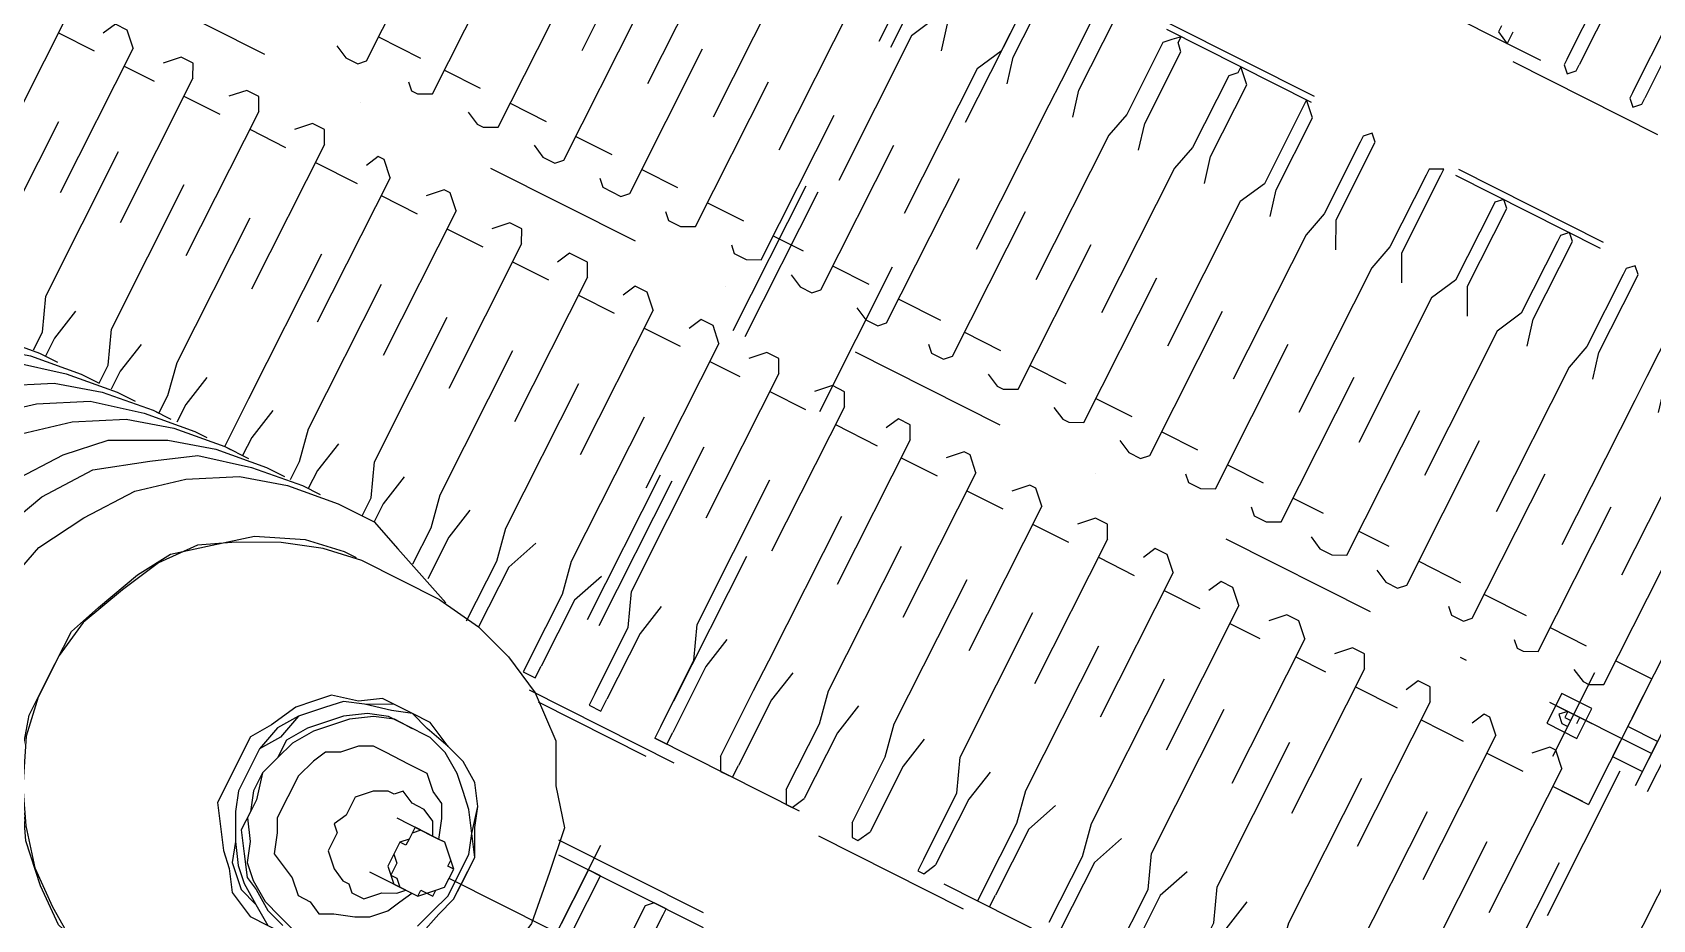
# Model space of a CAD drawing. Header units: metres. Extents: x 0 to 547597, y 0 to 1844684.
# Drawn here: x 543438.062 to 543439.062, y 1844542.636 to 1844543.184 of the extents above; entities that cross this region are included whole.
import ezdxf

# ---------------------------------------------------------------- set-up
doc = ezdxf.new("R2010")
doc.units = ezdxf.units.M
doc.linetypes.add('DASHED', pattern=[0.75, 0.5, -0.25])
doc.layers.add('5_Thep', color=4, linetype='Continuous')
doc.layers.add('TB220kVtuonglai', color=8, linetype='DASHED')

# ---------------------------------------------------------------- blocks, each defined once
blk = doc.blocks.new('MBA220-MB')
at = {"color": 1}
for points in [[(-1029.1, 2897.2), (330.6, 2897.2)], [(-1029.1, 2888.9), (330.6, 2888.9)], [(-338.9, 2868.3), (-338.9, 2888.9), (-359.6, 2888.9), (-359.6, 2868.3), (-338.9, 2868.3)], [(-351.3, 2888.9), (-351.3, 2818.7)], [(-33.1, 2868.3), (-33.1, 2876.5), (-665.4, 2876.5), (-665.4, 2868.3), (-33.1, 2868.3)], [(-392.6, 2843.5), (-392.6, 2868.3), (-305.8, 2868.3)], [(-392.6, 2843.5), (-392.6, 2868.3), (-305.8, 2868.3)], [(-392.6, 2843.5), (-392.6, 2864.1)], [(-392.6, 2843.5), (-392.6, 2864.1)], [(-305.8, 2843.5), (-305.8, 2868.3)], [(-305.8, 2843.5), (-305.8, 2868.3)], [(-305.8, 2843.5), (-305.8, 2864.1)], [(-305.8, 2843.5), (-305.8, 2864.1)], [(-607.5, 2826.9), (-557.9, 2826.9), (-541.4, 2822.8), (-376.1, 2822.8), (-372, 2831.1), (-372, 2835.2), (-376.1, 2843.5), (-541.4, 2843.5), (-557.9, 2839.3), (-607.5, 2839.3), (-611.7, 2835.2), (-615.8, 2835.2), (-611.7, 2831.1), (-607.5, 2826.9)], [(-338.9, 2822.8), (-338.9, 2843.5), (-359.6, 2843.5), (-359.6, 2822.8), (-338.9, 2822.8)], [(-338.9, 2822.8), (-338.9, 2843.5), (-359.6, 2843.5), (-359.6, 2822.8), (-338.9, 2822.8)], [(-351.3, 2822.8), (-351.3, 2847.6)], [(-351.3, 2822.8), (-351.3, 2847.6)], [(-318.2, 2843.5), (-326.5, 2835.2), (-326.5, 2831.1), (-318.2, 2822.8)], [(-318.2, 2843.5), (-157.1, 2843.5), (-136.4, 2839.3), (-90.9, 2839.3)], [(-694.3, 2835.2), (-702.6, 2835.2), (-702.6, 1620.1)], [(-694.3, 2835.2), (-702.6, 2835.2), (-702.6, 1620.1)], [(-694.3, 1620.1), (-694.3, 2835.2)], [(-694.3, 1620.1), (-694.3, 2835.2)], [(-619.9, 1620.1), (-619.9, 2835.2), (-615.8, 2835.2)], [(-619.9, 1620.1), (-619.9, 2835.2), (-615.8, 2835.2)], [(-615.8, 1620.1), (-615.8, 2835.2)], [(-615.8, 1620.1), (-615.8, 2835.2)], [(-322.4, 2835.2), (-380.2, 2835.2)], [(-322.4, 2835.2), (-380.2, 2835.2)], [(-334.8, 2835.2), (-363.7, 2835.2)], [(-334.8, 2835.2), (-363.7, 2835.2)], [(-347.2, 2839.3), (-351.3, 2839.3), (-351.3, 2835.2), (-351.3, 2831.1), (-347.2, 2826.9), (-343, 2831.1), (-343, 2835.2)], [(-347.2, 2839.3), (-351.3, 2839.3), (-351.3, 2835.2), (-351.3, 2831.1), (-347.2, 2826.9), (-343, 2831.1), (-343, 2835.2)], [(-347.2, 2835.2), (-347.2, 2835.2), (-351.3, 2835.2), (-351.3, 2831.1), (-347.2, 2831.1), (-347.2, 2835.2)], [(-347.2, 2835.2), (-347.2, 2835.2), (-351.3, 2835.2), (-351.3, 2831.1), (-347.2, 2831.1), (-347.2, 2835.2)], [(-74.4, 2835.2), (-82.7, 2835.2), (-82.7, 2240.1)], [(-74.4, 2835.2), (-82.7, 2835.2), (-82.7, 2240.1)], [(-74.4, 2252.5), (-74.4, 2835.2)], [(-74.4, 2252.5), (-74.4, 2835.2)], [(0, 2310.3), (0, 2835.2), (8.3, 2835.2)], [(0, 2310.3), (0, 2835.2), (8.3, 2835.2)], [(8.3, 2314.5), (8.3, 2835.2)], [(8.3, 2314.5), (8.3, 2835.2)], [(-392.6, 2798), (-392.6, 2822.8)], [(-392.6, 2798), (-392.6, 2822.8)], [(-90.9, 2826.9), (-136.4, 2826.9), (-157.1, 2822.8), (-318.2, 2822.8)], [(-305.8, 2798), (-305.8, 2822.8)], [(-305.8, 2798), (-305.8, 2822.8)], [(-607.5, 2781.5), (-557.9, 2781.5), (-541.4, 2781.5), (-376.1, 2781.5), (-372, 2785.6), (-372, 2789.7), (-376.1, 2798), (-541.4, 2798), (-557.9, 2793.9), (-607.5, 2793.9), (-611.7, 2789.7), (-615.8, 2789.7), (-611.7, 2785.6), (-607.5, 2781.5)], [(-607.5, 2781.5), (-557.9, 2781.5), (-541.4, 2781.5), (-376.1, 2781.5), (-372, 2785.6), (-372, 2789.7), (-376.1, 2798), (-541.4, 2798), (-557.9, 2793.9), (-607.5, 2793.9), (-611.7, 2789.7), (-615.8, 2789.7), (-611.7, 2785.6), (-607.5, 2781.5)], [(-318.2, 2798), (-326.5, 2789.7), (-326.5, 2785.6), (-318.2, 2781.5)], [(-318.2, 2798), (-326.5, 2789.7), (-326.5, 2785.6), (-318.2, 2781.5)], [(-318.2, 2798), (-157.1, 2798), (-136.4, 2793.9), (-90.9, 2793.9)], [(-318.2, 2798), (-157.1, 2798), (-136.4, 2793.9), (-90.9, 2793.9)], [(-392.6, 2752.5), (-392.6, 2781.5)], [(-392.6, 2752.5), (-392.6, 2781.5)], [(-90.9, 2781.5), (-136.4, 2781.5), (-157.1, 2781.5), (-318.2, 2781.5)], [(-90.9, 2781.5), (-136.4, 2781.5), (-157.1, 2781.5), (-318.2, 2781.5)], [(-305.8, 2752.5), (-305.8, 2781.5)], [(-305.8, 2752.5), (-305.8, 2781.5)], [(-607.5, 2740.1), (-557.9, 2740.1), (-541.4, 2736), (-376.1, 2736), (-372, 2740.1), (-372, 2748.4), (-376.1, 2752.5), (-541.4, 2752.5), (-557.9, 2748.4), (-607.5, 2748.4), (-611.7, 2748.4), (-615.8, 2744.3), (-611.7, 2740.1), (-607.5, 2740.1)], [(-607.5, 2740.1), (-557.9, 2740.1), (-541.4, 2736), (-376.1, 2736), (-372, 2740.1), (-372, 2748.4), (-376.1, 2752.5), (-541.4, 2752.5), (-557.9, 2748.4), (-607.5, 2748.4), (-611.7, 2748.4), (-615.8, 2744.3), (-611.7, 2740.1), (-607.5, 2740.1)], [(-351.3, 2756.7), (-351.3, 2760.8)], [(-318.2, 2752.5), (-326.5, 2748.4), (-326.5, 2740.1), (-318.2, 2736)], [(-318.2, 2752.5), (-326.5, 2748.4), (-326.5, 2740.1), (-318.2, 2736)], [(-318.2, 2752.5), (-157.1, 2752.5), (-136.4, 2748.4), (-90.9, 2748.4)], [(-318.2, 2752.5), (-157.1, 2752.5), (-136.4, 2748.4), (-90.9, 2748.4)], [(-392.6, 2707.1), (-392.6, 2736)], [(-392.6, 2707.1), (-392.6, 2736)], [(-90.9, 2740.1), (-136.4, 2740.1), (-157.1, 2736), (-318.2, 2736)], [(-90.9, 2740.1), (-136.4, 2740.1), (-157.1, 2736), (-318.2, 2736)], [(-305.8, 2707.1), (-305.8, 2736)], [(-305.8, 2707.1), (-305.8, 2736)], [(-938.2, 2707.1), (-772.9, 2707.1), (-760.5, 2702.9), (-710.9, 2702.9)], [(-938.2, 2707.1), (-772.9, 2707.1), (-760.5, 2702.9), (-710.9, 2702.9)], [(-710.9, 2694.7), (-706.7, 2694.7), (-702.6, 2698.8), (-706.7, 2702.9), (-710.9, 2702.9)], [(-710.9, 2694.7), (-706.7, 2694.7), (-702.6, 2698.8), (-706.7, 2702.9), (-710.9, 2702.9)], [(-607.5, 2694.7), (-557.9, 2694.7), (-541.4, 2686.4), (-376.1, 2686.4), (-372, 2694.7), (-372, 2702.9), (-376.1, 2707.1), (-541.4, 2707.1), (-557.9, 2702.9), (-611.7, 2702.9), (-615.8, 2698.8), (-611.7, 2694.7), (-607.5, 2694.7)], [(-607.5, 2694.7), (-557.9, 2694.7), (-541.4, 2686.4), (-376.1, 2686.4), (-372, 2694.7), (-372, 2702.9), (-376.1, 2707.1), (-541.4, 2707.1), (-557.9, 2702.9), (-611.7, 2702.9), (-615.8, 2698.8), (-611.7, 2694.7), (-607.5, 2694.7)], [(-318.2, 2707.1), (-326.5, 2702.9), (-326.5, 2694.7), (-318.2, 2686.4)], [(-318.2, 2707.1), (-326.5, 2702.9), (-326.5, 2694.7), (-318.2, 2686.4)], [(-318.2, 2707.1), (-157.1, 2707.1), (-136.4, 2702.9), (-90.9, 2702.9)], [(-318.2, 2707.1), (-157.1, 2707.1), (-136.4, 2702.9), (-90.9, 2702.9)], [(-710.9, 2694.7), (-760.5, 2694.7), (-772.9, 2686.4), (-938.2, 2686.4)], [(-710.9, 2694.7), (-760.5, 2694.7), (-772.9, 2686.4), (-938.2, 2686.4)], [(-351.3, 2694.7), (-351.3, 2566.6)], [(-90.9, 2694.7), (-136.4, 2694.7), (-157.1, 2686.4), (-318.2, 2686.4)], [(-90.9, 2694.7), (-136.4, 2694.7), (-157.1, 2686.4), (-318.2, 2686.4)], [(-392.6, 2665.8), (-392.6, 2686.4)], [(-392.6, 2665.8), (-392.6, 2686.4)], [(-305.8, 2665.8), (-305.8, 2686.4)], [(-305.8, 2665.8), (-305.8, 2686.4)], [(-938.2, 2665.8), (-772.9, 2665.8), (-760.5, 2657.5), (-710.9, 2657.5)], [(-938.2, 2665.8), (-772.9, 2665.8), (-760.5, 2657.5), (-710.9, 2657.5)], [(-607.5, 2649.2), (-557.9, 2649.2), (-541.4, 2641), (-376.1, 2641), (-372, 2649.2), (-372, 2657.5), (-376.1, 2665.8), (-541.4, 2665.8), (-557.9, 2657.5), (-611.7, 2657.5), (-615.8, 2653.4), (-611.7, 2649.2), (-607.5, 2649.2)], [(-607.5, 2649.2), (-557.9, 2649.2), (-541.4, 2641), (-376.1, 2641), (-372, 2649.2), (-372, 2657.5), (-376.1, 2665.8), (-541.4, 2665.8), (-557.9, 2657.5), (-611.7, 2657.5), (-615.8, 2653.4), (-611.7, 2649.2), (-607.5, 2649.2)], [(-318.2, 2665.8), (-326.5, 2657.5), (-326.5, 2649.2), (-318.2, 2641)], [(-318.2, 2665.8), (-326.5, 2657.5), (-326.5, 2649.2), (-318.2, 2641)], [(-318.2, 2665.8), (-157.1, 2665.8), (-136.4, 2657.5), (-90.9, 2657.5)], [(-318.2, 2665.8), (-157.1, 2665.8), (-136.4, 2657.5), (-90.9, 2657.5)], [(-710.9, 2649.2), (-706.7, 2649.2), (-702.6, 2653.4), (-706.7, 2657.5), (-710.9, 2657.5)], [(-710.9, 2649.2), (-706.7, 2649.2), (-702.6, 2653.4), (-706.7, 2657.5), (-710.9, 2657.5)], [(-710.9, 2649.2), (-760.5, 2649.2), (-772.9, 2641), (-938.2, 2641)], [(-710.9, 2649.2), (-760.5, 2649.2), (-772.9, 2641), (-938.2, 2641)], [(-90.9, 2649.2), (-136.4, 2649.2), (-157.1, 2641), (-318.2, 2641)], [(-90.9, 2649.2), (-136.4, 2649.2), (-157.1, 2641), (-318.2, 2641)], [(-392.6, 2620.3), (-392.6, 2641)], [(-392.6, 2620.3), (-392.6, 2641)], [(-305.8, 2620.3), (-305.8, 2641)], [(-305.8, 2620.3), (-305.8, 2641)], [(-710.9, 2603.8), (-706.7, 2603.8), (-702.6, 2612), (-706.7, 2612), (-710.9, 2612)], [(-710.9, 2603.8), (-706.7, 2603.8), (-702.6, 2612), (-706.7, 2612), (-710.9, 2612)], [(-607.5, 2603.8), (-557.9, 2603.8), (-541.4, 2599.6), (-376.1, 2599.6), (-372, 2603.8), (-372, 2612), (-376.1, 2620.3), (-541.4, 2620.3), (-557.9, 2612), (-611.7, 2612), (-615.8, 2612), (-611.7, 2603.8), (-607.5, 2603.8)], [(-607.5, 2603.8), (-557.9, 2603.8), (-541.4, 2599.6), (-376.1, 2599.6), (-372, 2603.8), (-372, 2612), (-376.1, 2620.3), (-541.4, 2620.3), (-557.9, 2612), (-611.7, 2612), (-615.8, 2612), (-611.7, 2603.8), (-607.5, 2603.8)], [(-318.2, 2620.3), (-326.5, 2612), (-326.5, 2603.8), (-318.2, 2599.6)], [(-318.2, 2620.3), (-326.5, 2612), (-326.5, 2603.8), (-318.2, 2599.6)], [(-318.2, 2620.3), (-157.1, 2620.3), (-136.4, 2612), (-90.9, 2612)], [(-318.2, 2620.3), (-157.1, 2620.3), (-136.4, 2612), (-90.9, 2612)], [(-90.9, 2603.8), (-136.4, 2603.8), (-157.1, 2599.6), (-318.2, 2599.6)], [(-90.9, 2603.8), (-136.4, 2603.8), (-157.1, 2599.6), (-318.2, 2599.6)], [(-392.6, 2574.8), (-392.6, 2599.6)], [(-392.6, 2574.8), (-392.6, 2599.6)], [(-305.8, 2574.8), (-305.8, 2599.6)], [(-305.8, 2574.8), (-305.8, 2599.6)], [(-607.5, 2558.3), (-557.9, 2558.3), (-541.4, 2554.2), (-376.1, 2554.2), (-372, 2558.3), (-372, 2566.6), (-376.1, 2574.8), (-541.4, 2574.8), (-557.9, 2566.6), (-611.7, 2566.6), (-615.8, 2562.4), (-611.7, 2558.3), (-607.5, 2558.3)], [(-607.5, 2558.3), (-557.9, 2558.3), (-541.4, 2554.2), (-376.1, 2554.2), (-372, 2558.3), (-372, 2566.6), (-376.1, 2574.8), (-541.4, 2574.8), (-557.9, 2566.6), (-611.7, 2566.6), (-615.8, 2562.4), (-611.7, 2558.3), (-607.5, 2558.3)], [(-318.2, 2574.8), (-326.5, 2566.6), (-326.5, 2558.3), (-318.2, 2554.2)], [(-318.2, 2574.8), (-326.5, 2566.6), (-326.5, 2558.3), (-318.2, 2554.2)], [(-318.2, 2574.8), (-157.1, 2574.8), (-136.4, 2566.6), (-90.9, 2566.6)], [(-318.2, 2574.8), (-157.1, 2574.8), (-136.4, 2566.6), (-90.9, 2566.6)], [(-90.9, 2558.3), (-82.7, 2558.3), (-82.7, 2566.6), (-90.9, 2566.6)], [(-90.9, 2558.3), (-82.7, 2558.3), (-82.7, 2566.6), (-90.9, 2566.6)], [(-392.6, 2529.4), (-392.6, 2554.2)], [(-392.6, 2529.4), (-392.6, 2554.2)], [(-90.9, 2558.3), (-136.4, 2558.3), (-157.1, 2554.2), (-318.2, 2554.2)], [(-90.9, 2558.3), (-136.4, 2558.3), (-157.1, 2554.2), (-318.2, 2554.2)], [(-305.8, 2529.4), (-305.8, 2554.2)], [(-305.8, 2529.4), (-305.8, 2554.2)], [(-607.5, 2517), (-557.9, 2517), (-541.4, 2508.7), (-376.1, 2508.7), (-372, 2517), (-372, 2525.2), (-376.1, 2529.4), (-541.4, 2529.4), (-557.9, 2525.2), (-607.5, 2525.2), (-611.7, 2521.1), (-615.8, 2517), (-611.7, 2517), (-607.5, 2517)], [(-607.5, 2517), (-557.9, 2517), (-541.4, 2508.7), (-376.1, 2508.7), (-372, 2517), (-372, 2525.2), (-376.1, 2529.4), (-541.4, 2529.4), (-557.9, 2525.2), (-607.5, 2525.2), (-611.7, 2521.1), (-615.8, 2517), (-611.7, 2517), (-607.5, 2517)], [(-318.2, 2529.4), (-326.5, 2525.2), (-326.5, 2517), (-318.2, 2508.7)], [(-318.2, 2529.4), (-326.5, 2525.2), (-326.5, 2517), (-318.2, 2508.7)], [(-318.2, 2529.4), (-157.1, 2529.4), (-136.4, 2525.2), (-90.9, 2525.2)], [(-318.2, 2529.4), (-157.1, 2529.4), (-136.4, 2525.2), (-90.9, 2525.2)], [(-90.9, 2517), (-82.7, 2517), (-82.7, 2521.1), (-90.9, 2525.2)], [(-90.9, 2517), (-82.7, 2517), (-82.7, 2521.1), (-90.9, 2525.2)], [(-90.9, 2517), (-136.4, 2517), (-157.1, 2508.7), (-318.2, 2508.7)], [(-90.9, 2517), (-136.4, 2517), (-157.1, 2508.7), (-318.2, 2508.7)], [(-392.6, 2483.9), (-392.6, 2508.7)], [(-392.6, 2483.9), (-392.6, 2508.7)], [(-351.3, 2504.6), (-351.3, 2504.6)], [(-305.8, 2483.9), (-305.8, 2508.7)], [(-305.8, 2483.9), (-305.8, 2508.7)], [(-607.5, 2467.4), (-557.9, 2467.4), (-541.4, 2463.2), (-376.1, 2463.2), (-372, 2471.5), (-372, 2475.6), (-376.1, 2483.9), (-541.4, 2483.9), (-557.9, 2479.8), (-607.5, 2479.8), (-611.7, 2475.6), (-615.8, 2471.5), (-611.7, 2471.5), (-607.5, 2467.4)], [(-607.5, 2467.4), (-557.9, 2467.4), (-541.4, 2463.2), (-376.1, 2463.2), (-372, 2471.5), (-372, 2475.6), (-376.1, 2483.9), (-541.4, 2483.9), (-557.9, 2479.8), (-607.5, 2479.8), (-611.7, 2475.6), (-615.8, 2471.5), (-611.7, 2471.5), (-607.5, 2467.4)], [(-318.2, 2483.9), (-326.5, 2475.6), (-326.5, 2471.5), (-318.2, 2463.2)], [(-318.2, 2483.9), (-326.5, 2475.6), (-326.5, 2471.5), (-318.2, 2463.2)], [(-318.2, 2483.9), (-157.1, 2483.9), (-136.4, 2479.8), (-90.9, 2479.8)], [(-318.2, 2483.9), (-157.1, 2483.9), (-136.4, 2479.8), (-90.9, 2479.8)], [(-90.9, 2467.4), (-82.7, 2471.5), (-82.7, 2475.6), (-90.9, 2479.8)], [(-90.9, 2467.4), (-82.7, 2471.5), (-82.7, 2475.6), (-90.9, 2479.8)], [(-392.6, 2438.4), (-392.6, 2463.2)], [(-392.6, 2438.4), (-392.6, 2463.2)], [(-90.9, 2467.4), (-136.4, 2467.4), (-157.1, 2463.2), (-318.2, 2463.2)], [(-90.9, 2467.4), (-136.4, 2467.4), (-157.1, 2463.2), (-318.2, 2463.2)], [(-305.8, 2438.4), (-305.8, 2463.2)], [(-305.8, 2438.4), (-305.8, 2463.2)], [(-607.5, 2421.9), (-557.9, 2421.9), (-541.4, 2417.8), (-376.1, 2417.8), (-372, 2426), (-372, 2430.2), (-376.1, 2438.4), (-541.4, 2438.4), (-557.9, 2434.3), (-607.5, 2434.3), (-611.7, 2430.2), (-615.8, 2430.2), (-611.7, 2426), (-607.5, 2421.9)], [(-607.5, 2421.9), (-557.9, 2421.9), (-541.4, 2417.8), (-376.1, 2417.8), (-372, 2426), (-372, 2430.2), (-376.1, 2438.4), (-541.4, 2438.4), (-557.9, 2434.3), (-607.5, 2434.3), (-611.7, 2430.2), (-615.8, 2430.2), (-611.7, 2426), (-607.5, 2421.9)], [(-351.3, 2438.4), (-351.3, 2314.5)], [(-318.2, 2438.4), (-326.5, 2430.2), (-326.5, 2426), (-318.2, 2417.8)], [(-318.2, 2438.4), (-326.5, 2430.2), (-326.5, 2426), (-318.2, 2417.8)], [(-318.2, 2438.4), (-157.1, 2438.4), (-136.4, 2434.3), (-90.9, 2434.3)], [(-318.2, 2438.4), (-157.1, 2438.4), (-136.4, 2434.3), (-90.9, 2434.3)], [(-90.9, 2421.9), (-82.7, 2426), (-82.7, 2430.2), (-90.9, 2434.3)], [(-90.9, 2421.9), (-82.7, 2426), (-82.7, 2430.2), (-90.9, 2434.3)], [(-90.9, 2421.9), (-136.4, 2421.9), (-157.1, 2417.8), (-318.2, 2417.8)], [(-90.9, 2421.9), (-136.4, 2421.9), (-157.1, 2417.8), (-318.2, 2417.8)], [(-392.6, 2393), (-392.6, 2417.8)], [(-392.6, 2393), (-392.6, 2417.8)], [(-305.8, 2393), (-305.8, 2417.8)], [(-305.8, 2393), (-305.8, 2417.8)], [(-607.5, 2376.4), (-557.9, 2376.4), (-541.4, 2376.4), (-376.1, 2376.4), (-372, 2380.6), (-372, 2388.8), (-376.1, 2393), (-541.4, 2393), (-557.9, 2388.8), (-607.5, 2388.8), (-611.7, 2388.8), (-615.8, 2384.7), (-611.7, 2380.6), (-607.5, 2376.4)], [(-607.5, 2376.4), (-557.9, 2376.4), (-541.4, 2376.4), (-376.1, 2376.4), (-372, 2380.6), (-372, 2388.8), (-376.1, 2393), (-541.4, 2393), (-557.9, 2388.8), (-607.5, 2388.8), (-611.7, 2388.8), (-615.8, 2384.7), (-611.7, 2380.6), (-607.5, 2376.4)], [(-318.2, 2393), (-326.5, 2388.8), (-326.5, 2380.6), (-318.2, 2376.4)], [(-318.2, 2393), (-326.5, 2388.8), (-326.5, 2380.6), (-318.2, 2376.4)], [(-318.2, 2393), (-157.1, 2393), (-136.4, 2388.8), (-90.9, 2388.8)], [(-318.2, 2393), (-157.1, 2393), (-136.4, 2388.8), (-90.9, 2388.8)], [(12.4, 2376.4), (62, 2376.4), (78.5, 2376.4), (243.8, 2376.4), (243.8, 2380.6), (243.8, 2388.8), (243.8, 2393), (78.5, 2393), (62, 2388.8), (12.4, 2388.8), (8.3, 2388.8), (8.3, 2380.6), (12.4, 2376.4)], [(12.4, 2376.4), (62, 2376.4), (78.5, 2376.4), (243.8, 2376.4), (243.8, 2380.6), (243.8, 2388.8), (243.8, 2393), (78.5, 2393), (62, 2388.8), (12.4, 2388.8), (8.3, 2388.8), (8.3, 2380.6), (12.4, 2376.4)], [(-90.9, 2376.4), (-82.7, 2380.6), (-82.7, 2388.8), (-90.9, 2388.8)], [(-90.9, 2376.4), (-82.7, 2380.6), (-82.7, 2388.8), (-90.9, 2388.8)], [(-392.6, 2347.5), (-392.6, 2376.4)], [(-392.6, 2347.5), (-392.6, 2376.4)], [(-90.9, 2376.4), (-136.4, 2376.4), (-157.1, 2376.4), (-318.2, 2376.4)], [(-90.9, 2376.4), (-136.4, 2376.4), (-157.1, 2376.4), (-318.2, 2376.4)], [(-305.8, 2347.5), (-305.8, 2376.4)], [(-305.8, 2347.5), (-305.8, 2376.4)], [(-607.5, 2335.1), (-557.9, 2335.1), (-541.4, 2326.8), (-376.1, 2326.8), (-372, 2335.1), (-372, 2343.4), (-376.1, 2347.5), (-541.4, 2347.5), (-557.9, 2343.4), (-611.7, 2343.4), (-615.8, 2339.2), (-611.7, 2335.1), (-607.5, 2335.1)], [(-607.5, 2335.1), (-557.9, 2335.1), (-541.4, 2326.8), (-376.1, 2326.8), (-372, 2335.1), (-372, 2343.4), (-376.1, 2347.5), (-541.4, 2347.5), (-557.9, 2343.4), (-611.7, 2343.4), (-615.8, 2339.2), (-611.7, 2335.1), (-607.5, 2335.1)], [(-318.2, 2347.5), (-326.5, 2343.4), (-326.5, 2335.1), (-318.2, 2326.8)], [(-318.2, 2347.5), (-326.5, 2343.4), (-326.5, 2335.1), (-318.2, 2326.8)], [(-318.2, 2347.5), (-157.1, 2347.5), (-136.4, 2343.4), (-90.9, 2343.4)], [(-318.2, 2347.5), (-157.1, 2347.5), (-136.4, 2343.4), (-90.9, 2343.4)], [(-90.9, 2335.1), (-82.7, 2335.1), (-82.7, 2343.4), (-90.9, 2343.4)], [(-90.9, 2335.1), (-82.7, 2335.1), (-82.7, 2343.4), (-90.9, 2343.4)], [(12.4, 2335.1), (62, 2335.1), (78.5, 2326.8), (243.8, 2326.8), (243.8, 2335.1), (243.8, 2343.4), (243.8, 2347.5), (78.5, 2347.5), (62, 2343.4), (8.3, 2343.4), (8.3, 2335.1), (12.4, 2335.1)], [(12.4, 2335.1), (62, 2335.1), (78.5, 2326.8), (243.8, 2326.8), (243.8, 2335.1), (243.8, 2343.4), (243.8, 2347.5), (78.5, 2347.5), (62, 2343.4), (8.3, 2343.4), (8.3, 2335.1), (12.4, 2335.1)], [(-1008.4, 2335.1), (310, 2335.1)], [(-90.9, 2335.1), (-136.4, 2335.1), (-157.1, 2326.8), (-318.2, 2326.8)], [(-90.9, 2335.1), (-136.4, 2335.1), (-157.1, 2326.8), (-318.2, 2326.8)], [(-70.3, 2260.7), (-70.3, 2335.1)], [(-392.6, 2302.1), (-392.6, 2326.8)], [(-392.6, 2302.1), (-392.6, 2326.8)], [(-305.8, 2302.1), (-305.8, 2326.8)], [(-305.8, 2302.1), (-305.8, 2326.8)], [(-99.2, 2178.1), (-95.1, 2207), (-86.8, 2231.8), (-74.4, 2256.6), (-53.7, 2281.4), (-28.9, 2293.8), (-8.3, 2310.3), (20.7, 2314.5), (53.7, 2318.6), (78.5, 2314.5), (107.5, 2310.3), (132.3, 2293.8), (157.1, 2281.4), (173.6, 2256.6), (190.1, 2231.8), (198.4, 2207), (202.5, 2178.1), (202.5, 2124.3)], [(-607.5, 2289.7), (-557.9, 2289.7), (-541.4, 2281.4), (-376.1, 2281.4), (-372, 2289.7), (-372, 2297.9), (-376.1, 2302.1), (-541.4, 2302.1), (-557.9, 2297.9), (-611.7, 2297.9), (-615.8, 2293.8), (-611.7, 2289.7), (-607.5, 2289.7)], [(-607.5, 2289.7), (-557.9, 2289.7), (-541.4, 2281.4), (-376.1, 2281.4), (-372, 2289.7), (-372, 2297.9), (-376.1, 2302.1), (-541.4, 2302.1), (-557.9, 2297.9), (-611.7, 2297.9), (-615.8, 2293.8), (-611.7, 2289.7), (-607.5, 2289.7)], [(-318.2, 2302.1), (-326.5, 2297.9), (-326.5, 2289.7), (-318.2, 2281.4)], [(-318.2, 2302.1), (-326.5, 2297.9), (-326.5, 2289.7), (-318.2, 2281.4)], [(-318.2, 2302.1), (-157.1, 2302.1), (-136.4, 2297.9), (-90.9, 2297.9)], [(-318.2, 2302.1), (-157.1, 2302.1), (-136.4, 2297.9), (-90.9, 2297.9)], [(-90.9, 2289.7), (-82.7, 2289.7), (-82.7, 2297.9), (-90.9, 2297.9)], [(-90.9, 2289.7), (-82.7, 2289.7), (-82.7, 2297.9), (-90.9, 2297.9)], [(-392.6, 2260.7), (-392.6, 2281.4)], [(-392.6, 2260.7), (-392.6, 2281.4)], [(-90.9, 2289.7), (-136.4, 2289.7), (-157.1, 2281.4), (-318.2, 2281.4)], [(-90.9, 2289.7), (-136.4, 2289.7), (-157.1, 2281.4), (-318.2, 2281.4)], [(-305.8, 2260.7), (-305.8, 2281.4)], [(-305.8, 2260.7), (-305.8, 2281.4)], [(-1029.1, 2273.1), (-62, 2273.1)], [(-1029.1, 2264.9), (-66.1, 2264.9)], [(-28.9, 2194.6), (-24.8, 2182.2), (-20.7, 2165.7), (-16.5, 2153.3), (-8.3, 2145), (4.1, 2132.6), (20.7, 2128.5), (33.1, 2120.2), (62, 2120.2), (74.4, 2124.3), (90.9, 2132.6), (103.3, 2140.9), (111.6, 2149.1), (119.9, 2161.5), (128.1, 2173.9)], [(90.9, 2260.7), (74.4, 2264.9), (62, 2269), (33.1, 2269), (20.7, 2260.7), (4.1, 2256.6), (-8.3, 2248.3), (-16.5, 2235.9), (-20.7, 2223.5), (-24.8, 2207), (-28.9, 2194.6)], [(-28.9, 2194.6), (-28.9, 2182.2), (-20.7, 2165.7), (-16.5, 2153.3), (-8.3, 2145), (4.1, 2132.6), (16.5, 2124.3), (33.1, 2120.2), (45.5, 2120.2), (62, 2120.2), (74.4, 2124.3), (90.9, 2132.6), (103.3, 2136.7), (115.7, 2149.1), (119.9, 2161.5), (128.1, 2173.9)], [(90.9, 2260.7), (74.4, 2264.9), (62, 2269), (45.5, 2269), (33.1, 2269), (16.5, 2260.7), (4.1, 2256.6), (-8.3, 2248.3), (-16.5, 2235.9), (-20.7, 2223.5), (-28.9, 2207), (-28.9, 2194.6)], [(-20.7, 2194.6), (-20.7, 2186.3), (-16.5, 2173.9), (-8.3, 2161.5), (0, 2153.3), (8.3, 2145), (20.7, 2136.7), (33.1, 2132.6), (45.5, 2128.5), (62, 2132.6), (74.4, 2132.6), (86.8, 2140.9), (99.2, 2145), (107.5, 2153.3), (115.7, 2165.7), (119.9, 2178.1), (124, 2190.5)], [(86.8, 2256.6), (74.4, 2260.7), (62, 2264.9), (33.1, 2264.9), (20.7, 2260.7), (8.3, 2252.5), (0, 2244.2), (-8.3, 2235.9), (-16.5, 2223.5), (-20.7, 2211.1), (-20.7, 2194.6), (-20.7, 2182.2), (-16.5, 2169.8), (-8.3, 2157.4), (0, 2149.1), (8.3, 2140.9), (20.7, 2132.6), (33.1, 2132.6), (45.5, 2128.5), (57.9, 2128.5), (70.3, 2132.6), (82.7, 2132.6), (95.1, 2140.9), (107.5, 2149.1), (111.6, 2157.4), (119.9, 2169.8), (124, 2182.2)], [(-607.5, 2244.2), (-557.9, 2244.2), (-541.4, 2240.1), (-376.1, 2240.1), (-372, 2244.2), (-372, 2252.5), (-376.1, 2260.7), (-541.4, 2260.7), (-557.9, 2252.5), (-611.7, 2252.5), (-615.8, 2248.3), (-611.7, 2244.2), (-607.5, 2244.2)], [(-607.5, 2244.2), (-557.9, 2244.2), (-541.4, 2240.1), (-376.1, 2240.1), (-372, 2244.2), (-372, 2252.5), (-376.1, 2260.7), (-541.4, 2260.7), (-557.9, 2252.5), (-611.7, 2252.5), (-615.8, 2248.3), (-611.7, 2244.2), (-607.5, 2244.2)], [(-318.2, 2260.7), (-326.5, 2252.5), (-326.5, 2244.2), (-318.2, 2240.1)], [(-318.2, 2260.7), (-326.5, 2252.5), (-326.5, 2244.2), (-318.2, 2240.1)], [(-318.2, 2260.7), (-157.1, 2260.7), (-136.4, 2252.5), (-90.9, 2252.5)], [(-318.2, 2260.7), (-157.1, 2260.7), (-136.4, 2252.5), (-90.9, 2252.5)], [(-90.9, 2244.2), (-82.7, 2244.2), (-82.7, 2252.5), (-90.9, 2252.5)], [(-90.9, 2244.2), (-82.7, 2244.2), (-82.7, 2252.5), (-90.9, 2252.5)], [(33.1, 2240.1), (33.1, 2240.1), (33.1, 2235.9), (33.1, 2231.8), (37.2, 2227.7), (41.3, 2227.7), (45.5, 2227.7), (45.5, 2223.5), (53.7, 2223.5), (57.9, 2227.7), (62, 2227.7), (66.1, 2227.7), (66.1, 2231.8), (70.3, 2235.9), (70.3, 2248.3), (66.1, 2248.3), (66.1, 2252.5), (62, 2256.6), (57.9, 2260.7), (45.5, 2260.7), (45.5, 2256.6), (41.3, 2256.6), (37.2, 2252.5), (33.1, 2248.3), (33.1, 2248.3), (33.1, 2244.2), (33.1, 2235.9), (33.1, 2227.7), (37.2, 2227.7), (41.3, 2227.7), (45.5, 2223.5), (62, 2223.5), (66.1, 2227.7), (66.1, 2227.7), (70.3, 2231.8), (70.3, 2248.3), (66.1, 2252.5), (66.1, 2256.6), (62, 2256.6), (57.9, 2260.7), (45.5, 2260.7), (41.3, 2256.6), (37.2, 2252.5), (33.1, 2248.3), (33.1, 2248.3), (33.1, 2240.1)], [(-351.3, 2248.3), (-351.3, 2248.3)], [(-90.9, 2244.2), (-136.4, 2244.2), (-157.1, 2240.1), (-318.2, 2240.1)], [(-90.9, 2244.2), (-136.4, 2244.2), (-157.1, 2240.1), (-318.2, 2240.1)], [(33.1, 2244.2), (20.7, 2240.1), (12.4, 2235.9), (8.3, 2227.7), (0, 2219.4), (0, 2207), (0, 2190.5), (0, 2182.2), (4.1, 2173.9), (12.4, 2165.7), (16.5, 2157.4), (24.8, 2153.3), (37.2, 2149.1), (66.1, 2149.1), (74.4, 2153.3), (86.8, 2157.4), (90.9, 2165.7), (95.1, 2173.9), (103.3, 2182.2), (103.3, 2190.5), (107.5, 2198.7), (103.3, 2207), (99.2, 2219.4), (95.1, 2227.7), (86.8, 2235.9), (78.5, 2240.1), (70.3, 2244.2)], [(-392.6, 2215.3), (-392.6, 2240.1)], [(-392.6, 2215.3), (-392.6, 2240.1)], [(-305.8, 2215.3), (-305.8, 2240.1)], [(-305.8, 2215.3), (-305.8, 2240.1)], [(33.1, 2240.1), (24.8, 2235.9), (20.7, 2227.7), (20.7, 2223.5), (20.7, 2219.4), (16.5, 2211.1), (20.7, 2207), (20.7, 2202.9), (24.8, 2194.6), (28.9, 2190.5), (33.1, 2186.3), (37.2, 2186.3), (45.5, 2186.3), (53.7, 2182.2), (57.9, 2186.3), (66.1, 2186.3), (70.3, 2186.3), (74.4, 2190.5), (78.5, 2194.6), (82.7, 2202.9), (82.7, 2207), (86.8, 2211.1), (86.8, 2219.4), (82.7, 2223.5), (78.5, 2227.7), (74.4, 2235.9), (70.3, 2240.1)], [(33.1, 2240.1), (33.1, 2215.3)], [(70.3, 2240.1), (70.3, 2215.3)], [(-607.5, 2198.7), (-557.9, 2198.7), (-541.4, 2194.6), (-376.1, 2194.6), (-372, 2198.7), (-372, 2207), (-376.1, 2215.3), (-541.4, 2215.3), (-557.9, 2207), (-611.7, 2207), (-615.8, 2202.9), (-611.7, 2198.7), (-607.5, 2198.7)], [(-607.5, 2198.7), (-557.9, 2198.7), (-541.4, 2194.6), (-376.1, 2194.6), (-372, 2198.7), (-372, 2207), (-376.1, 2215.3), (-541.4, 2215.3), (-557.9, 2207), (-611.7, 2207), (-615.8, 2202.9), (-611.7, 2198.7), (-607.5, 2198.7)], [(-318.2, 2215.3), (-326.5, 2207), (-326.5, 2198.7), (-318.2, 2194.6)], [(-318.2, 2215.3), (-326.5, 2207), (-326.5, 2198.7), (-318.2, 2194.6)], [(-318.2, 2215.3), (-157.1, 2215.3), (-136.4, 2207), (-95.1, 2207)], [(-318.2, 2215.3), (-157.1, 2215.3), (-136.4, 2207), (-95.1, 2207)], [(-392.6, 2169.8), (-392.6, 2194.6)], [(-392.6, 2169.8), (-392.6, 2194.6)], [(-95.1, 2198.7), (-136.4, 2198.7), (-157.1, 2194.6), (-318.2, 2194.6)], [(-95.1, 2198.7), (-136.4, 2198.7), (-157.1, 2194.6), (-318.2, 2194.6)], [(-305.8, 2169.8), (-305.8, 2194.6)], [(-305.8, 2169.8), (-305.8, 2194.6)], [(-28.9, 2194.6), (-28.9, 2186.3)], [(-20.7, 2194.6), (-20.7, 2198.7)], [(-351.3, 2186.3), (-351.3, 2058.2)], [(-124, 2095.4), (-124, 2120.2), (-115.7, 2140.9), (-107.5, 2161.5), (-99.2, 2182.2)], [(-28.9, 2186.3), (-28.9, 2173.9), (-20.7, 2161.5), (-16.5, 2145), (-8.3, 2136.7), (0, 2128.5), (16.5, 2120.2), (28.9, 2111.9), (74.4, 2111.9), (86.8, 2120.2), (99.2, 2128.5), (107.5, 2136.7), (119.9, 2145), (128.1, 2161.5), (128.1, 2173.9), (128.1, 2186.3)], [(-99.2, 2178.1), (-99.2, 2124.3)], [(-607.5, 2153.3), (-557.9, 2153.3), (-541.4, 2149.1), (-376.1, 2149.1), (-372, 2153.3), (-372, 2165.7), (-376.1, 2169.8), (-541.4, 2169.8), (-557.9, 2165.7), (-611.7, 2165.7), (-615.8, 2157.4), (-611.7, 2153.3), (-607.5, 2153.3)], [(-607.5, 2153.3), (-557.9, 2153.3), (-541.4, 2149.1), (-376.1, 2149.1), (-372, 2153.3), (-372, 2165.7), (-376.1, 2169.8), (-541.4, 2169.8), (-557.9, 2165.7), (-611.7, 2165.7), (-615.8, 2157.4), (-611.7, 2153.3), (-607.5, 2153.3)], [(-318.2, 2169.8), (-326.5, 2165.7), (-326.5, 2153.3), (-318.2, 2149.1)], [(-318.2, 2169.8), (-326.5, 2165.7), (-326.5, 2153.3), (-318.2, 2149.1)], [(-318.2, 2169.8), (-157.1, 2169.8), (-136.4, 2165.7), (-107.5, 2165.7)], [(-318.2, 2169.8), (-157.1, 2169.8), (-136.4, 2165.7), (-107.5, 2165.7)], [(-111.6, 2153.3), (-136.4, 2153.3), (-157.1, 2149.1), (-318.2, 2149.1)], [(-111.6, 2153.3), (-136.4, 2153.3), (-157.1, 2149.1), (-318.2, 2149.1)], [(-392.6, 2124.3), (-392.6, 2149.1)], [(-392.6, 2124.3), (-392.6, 2149.1)], [(-305.8, 2124.3), (-305.8, 2149.1)], [(-305.8, 2124.3), (-305.8, 2149.1)], [(-607.5, 2111.9), (-557.9, 2111.9), (-541.4, 2103.7), (-376.1, 2103.7), (-372, 2111.9), (-372, 2120.2), (-376.1, 2124.3), (-541.4, 2124.3), (-557.9, 2120.2), (-607.5, 2120.2), (-611.7, 2116.1), (-615.8, 2111.9), (-611.7, 2111.9), (-607.5, 2111.9)], [(-607.5, 2111.9), (-557.9, 2111.9), (-541.4, 2103.7), (-376.1, 2103.7), (-372, 2111.9), (-372, 2120.2), (-376.1, 2124.3), (-541.4, 2124.3), (-557.9, 2120.2), (-607.5, 2120.2), (-611.7, 2116.1), (-615.8, 2111.9), (-611.7, 2111.9), (-607.5, 2111.9)], [(-318.2, 2124.3), (-326.5, 2120.2), (-326.5, 2111.9), (-318.2, 2103.7)], [(-318.2, 2124.3), (-326.5, 2120.2), (-326.5, 2111.9), (-318.2, 2103.7)], [(-318.2, 2124.3), (-157.1, 2124.3), (-136.4, 2120.2), (-124, 2120.2)], [(-318.2, 2124.3), (-157.1, 2124.3), (-136.4, 2120.2), (-124, 2120.2)], [(-99.2, 2124.3), (-95.1, 2099.5), (-86.8, 2074.7), (-74.4, 2049.9), (-62, 2029.3), (-41.3, 2012.7), (-16.5, 2000.3), (12.4, 1987.9), (37.2, 1983.8), (66.1, 1983.8), (90.9, 1987.9), (119.9, 2000.3), (140.5, 2012.7), (161.2, 2029.3), (177.7, 2049.9), (194.2, 2074.7), (198.4, 2099.5), (202.5, 2124.3)], [(-124, 2111.9), (-136.4, 2111.9), (-157.1, 2103.7), (-318.2, 2103.7)], [(-124, 2111.9), (-136.4, 2111.9), (-157.1, 2103.7), (-318.2, 2103.7)], [(-99.2, 2111.9), (-99.2, 2120.2)], [(202.5, 2120.2), (202.5, 2111.9), (194.2, 2087.1), (186, 2058.2), (169.5, 2037.5), (148.8, 2016.9), (128.1, 2004.5), (107.5, 1992.1), (78.5, 1983.8), (53.7, 1983.8), (20.7, 1983.8), (0, 1992.1), (-28.9, 2004.5), (-49.6, 2016.9), (-66.1, 2037.5), (-82.7, 2058.2), (-95.1, 2087.1), (-99.2, 2111.9)], [(-392.6, 2078.9), (-392.6, 2103.7)], [(-392.6, 2078.9), (-392.6, 2103.7)], [(-305.8, 2078.9), (-305.8, 2103.7)], [(-305.8, 2078.9), (-305.8, 2103.7)], [(-124, 2095.4), (-124, 2099.5)], [(223.2, 2095.4), (223.2, 2062.3), (214.9, 2033.4), (194.2, 2004.5), (173.6, 1979.7), (148.8, 1959), (119.9, 1942.5), (86.8, 1934.2), (53.7, 1930.1), (16.5, 1934.2), (-16.5, 1942.5), (-45.5, 1959), (-74.4, 1979.7), (-95.1, 2004.5), (-111.6, 2033.4), (-119.9, 2062.3), (-124, 2095.4)], [(-124, 2070.6), (-124, 2083)], [(-607.5, 2062.3), (-557.9, 2062.3), (-541.4, 2058.2), (-376.1, 2058.2), (-372, 2066.5), (-372, 2070.6), (-376.1, 2078.9), (-541.4, 2078.9), (-557.9, 2074.7), (-607.5, 2074.7), (-611.7, 2070.6), (-615.8, 2070.6), (-611.7, 2066.5), (-607.5, 2062.3)], [(-607.5, 2062.3), (-557.9, 2062.3), (-541.4, 2058.2), (-376.1, 2058.2), (-372, 2066.5), (-372, 2070.6), (-376.1, 2078.9), (-541.4, 2078.9), (-557.9, 2074.7), (-607.5, 2074.7), (-611.7, 2070.6), (-615.8, 2070.6), (-611.7, 2066.5), (-607.5, 2062.3)], [(-318.2, 2078.9), (-326.5, 2070.6), (-326.5, 2066.5), (-318.2, 2058.2)], [(-318.2, 2078.9), (-326.5, 2070.6), (-326.5, 2066.5), (-318.2, 2058.2)], [(-318.2, 2078.9), (-157.1, 2078.9), (-136.4, 2074.7), (-124, 2074.7)], [(-318.2, 2078.9), (-157.1, 2078.9), (-136.4, 2074.7), (-124, 2074.7)], [(-124, 2062.3), (-136.4, 2062.3), (-157.1, 2058.2), (-318.2, 2058.2)], [(-124, 2062.3), (-136.4, 2062.3), (-157.1, 2058.2), (-318.2, 2058.2)], [(-124, 2070.6), (-124, 2070.6)], [(223.2, 2070.6), (223.2, 2037.5), (214.9, 2004.5), (194.2, 1979.7), (173.6, 1950.8), (148.8, 1930.1), (119.9, 1917.7), (86.8, 1909.4), (53.7, 1905.3), (16.5, 1909.4), (-16.5, 1917.7), (-45.5, 1930.1), (-74.4, 1950.8), (-95.1, 1979.7), (-111.6, 2004.5), (-119.9, 2037.5), (-124, 2070.6)], [(-392.6, 2033.4), (-392.6, 2058.2)], [(-392.6, 2033.4), (-392.6, 2058.2)], [(-305.8, 2033.4), (-305.8, 2058.2)], [(-305.8, 2033.4), (-305.8, 2058.2)], [(-124, 2045.8), (-124, 2058.2)], [(-124, 2045.8), (-124, 2045.8)], [(223.2, 2045.8), (223.2, 2012.7), (214.9, 1983.8), (194.2, 1950.8), (173.6, 1930.1), (148.8, 1909.4), (119.9, 1892.9), (86.8, 1884.6), (53.7, 1876.4), (16.5, 1884.6), (-16.5, 1892.9), (-45.5, 1909.4), (-74.4, 1930.1), (-95.1, 1950.8), (-111.6, 1983.8), (-119.9, 2012.7), (-124, 2045.8)], [(-607.5, 2016.9), (-557.9, 2016.9), (-541.4, 2016.9), (-376.1, 2016.9), (-372, 2021), (-372, 2025.1), (-376.1, 2033.4), (-541.4, 2033.4), (-557.9, 2029.3), (-607.5, 2029.3), (-611.7, 2025.1), (-615.8, 2025.1), (-611.7, 2021), (-607.5, 2016.9)], [(-607.5, 2016.9), (-557.9, 2016.9), (-541.4, 2016.9), (-376.1, 2016.9), (-372, 2021), (-372, 2025.1), (-376.1, 2033.4), (-541.4, 2033.4), (-557.9, 2029.3), (-607.5, 2029.3), (-611.7, 2025.1), (-615.8, 2025.1), (-611.7, 2021), (-607.5, 2016.9)], [(-318.2, 2033.4), (-326.5, 2025.1), (-326.5, 2021), (-318.2, 2016.9)], [(-318.2, 2033.4), (-326.5, 2025.1), (-326.5, 2021), (-318.2, 2016.9)], [(-318.2, 2033.4), (-157.1, 2033.4), (-136.4, 2029.3), (-124, 2029.3)], [(-318.2, 2033.4), (-157.1, 2033.4), (-136.4, 2029.3), (-124, 2029.3)], [(-124, 2016.9), (-124, 2033.4)], [(-124, 2016.9), (-124, 2021)], [(-392.6, 1987.9), (-392.6, 2016.9)], [(-392.6, 1987.9), (-392.6, 2016.9)], [(-124, 2016.9), (-136.4, 2016.9), (-157.1, 2016.9), (-318.2, 2016.9)], [(-124, 2016.9), (-136.4, 2016.9), (-157.1, 2016.9), (-318.2, 2016.9)], [(-305.8, 1987.9), (-305.8, 2016.9)], [(-305.8, 1987.9), (-305.8, 2016.9)], [(223.2, 2016.9), (223.2, 1983.8), (214.9, 1954.9), (194.2, 1926), (173.6, 1901.2), (148.8, 1880.5), (119.9, 1868.1), (86.8, 1855.7), (53.7, 1855.7), (16.5, 1855.7), (-16.5, 1868.1), (-45.5, 1880.5), (-74.4, 1901.2), (-95.1, 1926), (-111.6, 1954.9), (-119.9, 1983.8), (-124, 2016.9)], [(-124, 1996.2), (-124, 2004.5)], [(-351.3, 1996.2), (-351.3, 1996.2)], [(-124, 1996.2), (-124, 1996.2)], [(223.2, 1996.2), (223.2, 1963.2), (214.9, 1930.1), (194.2, 1901.2), (173.6, 1876.4), (148.8, 1855.7), (119.9, 1839.2), (86.8, 1830.9), (53.7, 1826.8), (16.5, 1830.9), (-16.5, 1839.2), (-45.5, 1855.7), (-74.4, 1876.4), (-95.1, 1901.2), (-111.6, 1930.1), (-119.9, 1963.2), (-124, 1996.2)], [(-607.5, 1971.4), (-557.9, 1971.4), (-541.4, 1967.3), (-376.1, 1967.3), (-372, 1975.5), (-372, 1983.8), (-376.1, 1987.9), (-541.4, 1987.9), (-557.9, 1983.8), (-607.5, 1983.8), (-611.7, 1983.8), (-615.8, 1979.7), (-611.7, 1975.5), (-607.5, 1971.4)], [(-607.5, 1971.4), (-557.9, 1971.4), (-541.4, 1967.3), (-376.1, 1967.3), (-372, 1975.5), (-372, 1983.8), (-376.1, 1987.9), (-541.4, 1987.9), (-557.9, 1983.8), (-607.5, 1983.8), (-611.7, 1983.8), (-615.8, 1979.7), (-611.7, 1975.5), (-607.5, 1971.4)], [(-318.2, 1987.9), (-326.5, 1983.8), (-326.5, 1975.5), (-318.2, 1967.3)], [(-318.2, 1987.9), (-326.5, 1983.8), (-326.5, 1975.5), (-318.2, 1967.3)], [(-318.2, 1987.9), (-157.1, 1987.9), (-136.4, 1983.8), (-124, 1983.8)], [(-318.2, 1987.9), (-157.1, 1987.9), (-136.4, 1983.8), (-124, 1983.8)], [(-124, 1971.4), (-136.4, 1971.4), (-157.1, 1967.3), (-318.2, 1967.3)], [(-124, 1971.4), (-136.4, 1971.4), (-157.1, 1967.3), (-318.2, 1967.3)], [(-124, 1967.3), (-124, 1979.7)], [(-124, 1967.3), (-124, 1971.4)], [(-305.8, 1942.5), (-305.8, 1967.3)], [(-305.8, 1942.5), (-305.8, 1967.3)], [(223.2, 1967.3), (223.2, 1934.2), (214.9, 1905.3), (194.2, 1876.4), (173.6, 1851.6), (148.8, 1830.9), (119.9, 1814.4), (86.8, 1806.1), (53.7, 1802), (16.5, 1806.1), (-16.5, 1814.4), (-45.5, 1830.9), (-74.4, 1851.6), (-95.1, 1876.4), (-111.6, 1905.3), (-119.9, 1934.2), (-124, 1967.3)], [(-124, 1942.5), (-124, 1954.9)], [(-318.2, 1942.5), (-326.5, 1938.4), (-326.5, 1930.1), (-318.2, 1921.8)], [(-318.2, 1942.5), (-326.5, 1938.4), (-326.5, 1930.1), (-318.2, 1921.8)], [(-318.2, 1942.5), (-157.1, 1942.5), (-136.4, 1938.4), (-124, 1938.4)], [(-318.2, 1942.5), (-157.1, 1942.5), (-136.4, 1938.4), (-124, 1938.4)], [(-124, 1942.5), (-124, 1942.5)], [(223.2, 1942.5), (223.2, 1909.4), (214.9, 1876.4), (194.2, 1851.6), (173.6, 1822.6), (148.8, 1802), (119.9, 1789.6), (86.8, 1781.3), (53.7, 1777.2), (16.5, 1781.3), (-16.5, 1789.6), (-45.5, 1802), (-74.4, 1822.6), (-95.1, 1851.6), (-111.6, 1876.4), (-119.9, 1909.4), (-124, 1942.5)], [(-351.3, 1930.1), (-351.3, 1802)], [(-124, 1930.1), (-136.4, 1930.1), (-157.1, 1921.8), (-318.2, 1921.8)], [(-124, 1930.1), (-136.4, 1930.1), (-157.1, 1921.8), (-318.2, 1921.8)], [(-305.8, 1897), (-305.8, 1921.8)], [(-305.8, 1897), (-305.8, 1921.8)], [(-124, 1917.7), (-124, 1930.1)], [(-124, 1917.7), (-124, 1921.8)], [(223.2, 1917.7), (223.2, 1884.6), (214.9, 1855.7), (194.2, 1822.6), (173.6, 1802), (148.8, 1781.3), (119.9, 1764.8), (86.8, 1752.4), (53.7, 1748.2), (16.5, 1752.4), (-16.5, 1764.8), (-45.5, 1781.3), (-74.4, 1802), (-95.1, 1822.6), (-111.6, 1855.7), (-119.9, 1884.6), (-124, 1917.7)], [(-124, 1888.8), (-124, 1901.2)], [(-318.2, 1897), (-326.5, 1892.9), (-326.5, 1884.6), (-318.2, 1876.4)], [(-318.2, 1897), (-326.5, 1892.9), (-326.5, 1884.6), (-318.2, 1876.4)], [(-318.2, 1897), (-157.1, 1897), (-136.4, 1892.9), (-124, 1892.9)], [(-318.2, 1897), (-157.1, 1897), (-136.4, 1892.9), (-124, 1892.9)], [(-124, 1888.8), (-124, 1892.9)], [(-124, 1884.6), (-136.4, 1884.6), (-157.1, 1876.4), (-318.2, 1876.4)], [(-124, 1884.6), (-136.4, 1884.6), (-157.1, 1876.4), (-318.2, 1876.4)], [(223.2, 1888.8), (223.2, 1855.7), (214.9, 1826.8), (194.2, 1797.8), (173.6, 1773), (148.8, 1752.4), (119.9, 1740), (86.8, 1727.6), (53.7, 1727.6), (16.5, 1727.6), (-16.5, 1740), (-45.5, 1752.4), (-74.4, 1773), (-95.1, 1797.8), (-111.6, 1826.8), (-119.9, 1855.7), (-124, 1888.8)], [(-305.8, 1855.7), (-305.8, 1876.4)], [(-305.8, 1855.7), (-305.8, 1876.4)], [(-318.2, 1855.7), (-326.5, 1847.4), (-326.5, 1839.2), (-318.2, 1835)], [(-318.2, 1855.7), (-157.1, 1855.7), (-136.4, 1847.4), (-124, 1847.4)], [(-124, 1839.2), (-136.4, 1839.2), (-157.1, 1835), (-318.2, 1835)], [(-305.8, 1810.2), (-305.8, 1835)], [(-305.8, 1810.2), (-305.8, 1835)], [(-318.2, 1810.2), (-157.1, 1810.2), (-136.4, 1802), (-124, 1802)], [(-318.2, 1810.2), (-157.1, 1810.2), (-136.4, 1802), (-124, 1802)]]:
    blk.add_lwpolyline(points, dxfattribs=at)
blk = doc.blocks.new('mb moiTQK')
at = {"layer": 'TB220kVtuonglai', "ltscale": 3000}
for p, q in [((-54, -74.4998), (-54, -80.2494)), ((-54.1589, -79.5782), (-55.116, -79.5782))]:
    blk.add_line(p, q, dxfattribs=at)
at = {"layer": 'TB220kVtuonglai', "ltscale": 3000, "xscale": 0.001, "yscale": 0.001, "zscale": 0.001}
blk.add_blockref('MBA220-MB', (-54.0517, -82.5102), dxfattribs=at)
blk = doc.blocks.new('ACAD-DinhViTuyenDz220kV')
blk.add_circle((543470.1879, 1844560.0696), 117.5514)
at = {"layer": '5_Thep', "rotation": 243.2403583287449}
blk.add_blockref('mb moiTQK', (543485.661, 1844458.313), dxfattribs=at)

msp = doc.modelspace()

# ---------------------------------------------------------------- block references
msp.add_blockref('ACAD-DinhViTuyenDz220kV', (0, 0))

doc.saveas('drawing.dxf')
